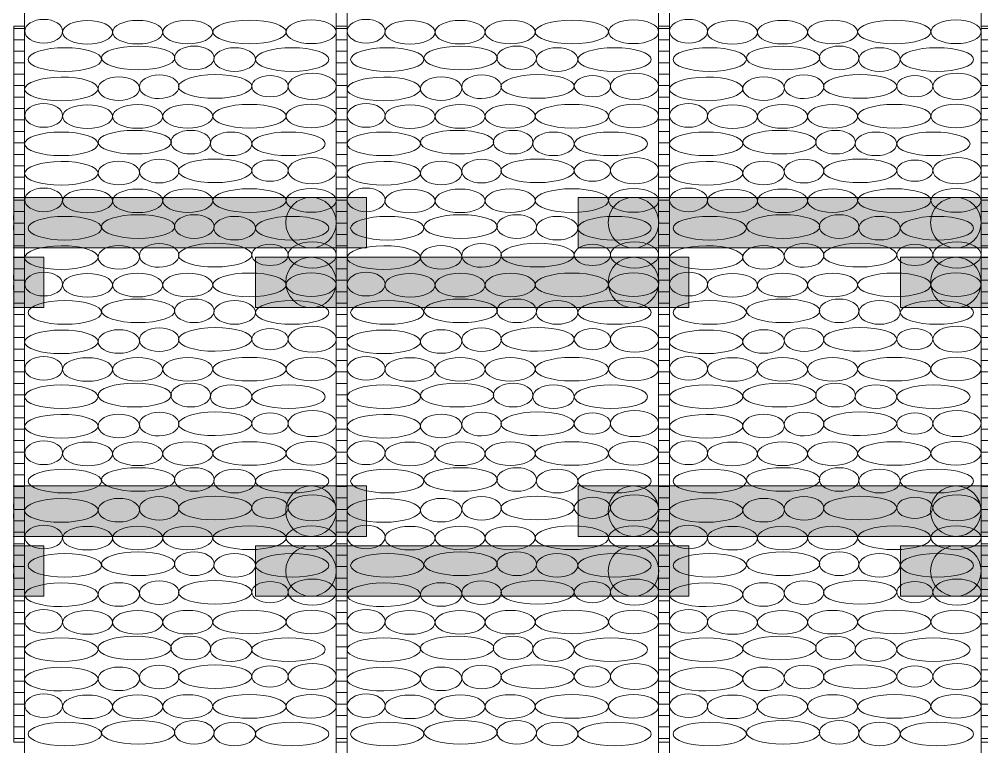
# Model space of a CAD drawing. Header units: inches. Extents: x 523 to 1492, y 69 to 539.
# Drawn here: x 849.68 to 876.34, y 355.06 to 375.24 of the extents above; entities that cross this region are included whole.
import ezdxf

# ---------------------------------------------------------------- set-up
doc = ezdxf.new("R2010")
doc.units = ezdxf.units.IN
doc.header["$MEASUREMENT"] = 0

# ---------------------------------------------------------------- blocks, each defined once
blk = doc.blocks.new('Бут.полосы')
at = {"linetype": 'ByBlock', "lineweight": 15}
h = blk.add_hatch(dxfattribs=at)
h.set_pattern_fill('ANSI31', color=22, scale=0.1, angle=315, style=0)
h.set_pattern_definition([(0, (26.79356, 0.01436), (1e-16, 0.3175), [])])
h.paths.add_polyline_path([(1982.056, -4715.577), (1981.756, -4715.577), (1981.756, -4735.433), (1982.056, -4735.433)])
h = blk.add_hatch(dxfattribs=at)
h.set_pattern_fill('ANSI31', color=22, scale=0.1, angle=315, style=0)
h.set_pattern_definition([(0, (35.7254, 0.01436), (1e-16, 0.3175), [])])
h.paths.add_polyline_path([(1990.988, -4715.577), (1990.688, -4715.577), (1990.688, -4735.433), (1990.988, -4735.433)])
h = blk.add_hatch(dxfattribs=at)
h.set_pattern_fill('ANSI31', color=22, scale=0.1, angle=315, style=0)
h.set_pattern_definition([(0, (44.6572, 0.01436), (1e-16, 0.3175), [])])
h.paths.add_polyline_path([(1999.92, -4715.577), (1999.62, -4715.577), (1999.62, -4735.433), (1999.92, -4735.433)])
h = blk.add_hatch(dxfattribs=at)
h.set_pattern_fill('ANSI31', color=22, scale=0.1, angle=315, style=0)
h.set_pattern_definition([(0, (53.58904, 0.01436), (1e-16, 0.3175), [])])
h.paths.add_polyline_path([(2008.852, -4715.577), (2008.552, -4715.577), (2008.552, -4735.433), (2008.852, -4735.433)])
at = {"color": 7, "linetype": 'ByBlock', "lineweight": 15}
for points in [[(1982.056, -4776.027), (1990.688, -4776.027), (1990.688, -4691.934), (1982.056, -4691.934)], [(1990.988, -4776.027), (1999.62, -4776.027), (1999.62, -4691.934), (1990.988, -4691.934)], [(1999.92, -4776.027), (2008.552, -4776.027), (2008.552, -4691.934), (1999.92, -4691.934)]]:
    blk.add_lwpolyline(points, close=True, dxfattribs=at)
at = {"color": 22, "linetype": 'ByBlock', "lineweight": 15}
for points in [[(1982.056, -4715.577), (1981.756, -4715.577), (1981.756, -4735.433), (1982.056, -4735.433)], [(1990.988, -4715.577), (1990.688, -4715.577), (1990.688, -4735.433), (1990.988, -4735.433)], [(1999.92, -4715.577), (1999.62, -4715.577), (1999.62, -4735.433), (1999.92, -4735.433)], [(2008.852, -4715.577), (2008.552, -4715.577), (2008.552, -4735.433), (2008.852, -4735.433)]]:
    blk.add_lwpolyline(points, close=True, dxfattribs=at)
at = {"color": 253, "linetype": 'ByBlock', "lineweight": 15}
for centre, major_axis, ratio in [((1982.584, -4715.72), (-0.525, 0), 0.625314), ((1983.799, -4715.751), (0.694, 0), 0.47197), ((1985.187, -4715.747), (0.694, 0), 0.47197), ((1986.575, -4715.744), (0.694, 0), 0.47197), ((1988.285, -4715.741), (1.016, 0), 0.322367), ((1989.994, -4715.737), (0.694, 0), 0.47197), ((1991.516, -4715.72), (-0.525, 0), 0.625314), ((1992.731, -4715.751), (0.694, 0), 0.47197), ((1994.119, -4715.747), (0.694, 0), 0.47197), ((1995.507, -4715.744), (0.694, 0), 0.47197), ((1997.216, -4715.741), (1.016, 0), 0.322367), ((1998.926, -4715.737), (0.694, 0), 0.47197), ((2000.448, -4715.72), (-0.525, 0), 0.625314), ((2001.663, -4715.751), (0.694, 0), 0.47197), ((2003.051, -4715.747), (0.694, 0), 0.47197), ((2004.438, -4715.744), (0.694, 0), 0.47197), ((2006.148, -4715.741), (1.016, 0), 0.322367), ((2007.858, -4715.737), (0.694, 0), 0.47197), ((1983.171, -4716.506), (1.016, 0), 0.322367), ((1985.203, -4716.461), (1.016, 0), 0.322367), ((1986.755, -4716.461), (0.549, 0), 0.596748), ((1989.466, -4716.506), (1.016, 0), 0.322367), ((1992.103, -4716.506), (1.016, 0), 0.322367), ((1994.135, -4716.461), (1.016, 0), 0.322367), ((1995.687, -4716.461), (0.549, 0), 0.596748), ((1998.397, -4716.506), (1.016, 0), 0.322367), ((2001.035, -4716.506), (1.016, 0), 0.322367), ((2003.067, -4716.461), (1.016, 0), 0.322367), ((2004.619, -4716.461), (0.549, 0), 0.596748), ((2007.329, -4716.506), (1.016, 0), 0.322367), ((1990.022, -4717.247), (-0.667, 0), 0.543772), ((1998.953, -4717.247), (-0.667, 0), 0.543772), ((2007.885, -4717.247), (-0.667, 0), 0.543772), ((1984.664, -4717.312), (0.575, 0.003), 0.569135), ((1988.853, -4717.247), (-0.502, 0), 0.586261), ((1993.595, -4717.312), (0.575, 0.003), 0.569135), ((1997.784, -4717.247), (-0.502, 0), 0.586261), ((2002.527, -4717.312), (0.575, 0.003), 0.569135), ((2006.716, -4717.247), (-0.502, 0), 0.586261), ((1982.584, -4718.057), (-0.525, 0), 0.625314), ((1991.516, -4718.057), (-0.525, 0), 0.625314), ((2000.448, -4718.057), (-0.525, 0), 0.625314), ((1983.799, -4718.088), (0.694, 0), 0.47197), ((1985.187, -4718.084), (0.694, 0), 0.47197), ((1986.575, -4718.08), (0.694, 0), 0.47197), ((1988.285, -4718.077), (1.016, 0), 0.322367), ((1989.994, -4718.074), (0.694, 0), 0.47197), ((1992.731, -4718.088), (0.694, 0), 0.47197), ((1994.119, -4718.084), (0.694, 0), 0.47197), ((1995.507, -4718.08), (0.694, 0), 0.47197), ((1997.216, -4718.077), (1.016, 0), 0.322367), ((1998.926, -4718.074), (0.694, 0), 0.47197), ((2001.663, -4718.088), (0.694, 0), 0.47197), ((2003.051, -4718.084), (0.694, 0), 0.47197), ((2004.438, -4718.08), (0.694, 0), 0.47197), ((2006.148, -4718.077), (1.016, 0), 0.322367), ((2007.858, -4718.074), (0.694, 0), 0.47197), ((1983.072, -4718.843), (1.016, 0), 0.322367), ((1985.104, -4718.797), (1.016, 0), 0.322367), ((1986.656, -4718.797), (0.549, 0), 0.596748), ((1989.367, -4718.843), (1.016, 0), 0.322367), ((1992.004, -4718.843), (1.016, 0), 0.322367), ((1994.036, -4718.797), (1.016, 0), 0.322367), ((1995.588, -4718.797), (0.549, 0), 0.596748), ((1998.299, -4718.843), (1.016, 0), 0.322367), ((2000.936, -4718.843), (1.016, 0), 0.322367), ((2002.968, -4718.797), (1.016, 0), 0.322367), ((2004.52, -4718.797), (0.549, 0), 0.596748), ((2007.23, -4718.843), (1.016, 0), 0.322367), ((1984.664, -4719.651), (0.575, 0.003), 0.569135), ((1988.853, -4719.586), (-0.502, 0), 0.586261), ((1990.022, -4719.586), (-0.667, 0), 0.543772), ((1993.595, -4719.651), (0.575, 0.003), 0.569135), ((1997.784, -4719.586), (-0.502, 0), 0.586261), ((1998.953, -4719.586), (-0.667, 0), 0.543772), ((2002.527, -4719.651), (0.575, 0.003), 0.569135), ((2006.716, -4719.586), (-0.502, 0), 0.586261), ((2007.885, -4719.586), (-0.667, 0), 0.543772), ((1982.584, -4720.396), (-0.525, 0), 0.625314), ((1983.799, -4720.427), (0.694, 0), 0.47197), ((1985.187, -4720.423), (0.694, 0), 0.47197), ((1986.575, -4720.419), (0.694, 0), 0.47197), ((1988.285, -4720.416), (1.016, 0), 0.322367), ((1989.994, -4720.413), (0.694, 0), 0.47197), ((1991.516, -4720.396), (-0.525, 0), 0.625314), ((1992.731, -4720.427), (0.694, 0), 0.47197), ((1994.119, -4720.423), (0.694, 0), 0.47197), ((1995.507, -4720.419), (0.694, 0), 0.47197), ((1997.216, -4720.416), (1.016, 0), 0.322367), ((1998.926, -4720.413), (0.694, 0), 0.47197), ((2000.448, -4720.396), (-0.525, 0), 0.625314), ((2001.663, -4720.427), (0.694, 0), 0.47197), ((2003.051, -4720.423), (0.694, 0), 0.47197), ((2004.438, -4720.419), (0.694, 0), 0.47197), ((2006.148, -4720.416), (1.016, 0), 0.322367), ((2007.858, -4720.413), (0.694, 0), 0.47197), ((1983.171, -4721.182), (1.016, 0), 0.322367), ((1985.203, -4721.136), (1.016, 0), 0.322367), ((1986.755, -4721.136), (0.549, 0), 0.596748), ((1989.466, -4721.182), (1.016, 0), 0.322367), ((1992.103, -4721.182), (1.016, 0), 0.322367), ((1994.135, -4721.136), (1.016, 0), 0.322367), ((1995.687, -4721.136), (0.549, 0), 0.596748), ((1998.397, -4721.182), (1.016, 0), 0.322367), ((2001.035, -4721.182), (1.016, 0), 0.322367), ((2003.067, -4721.136), (1.016, 0), 0.322367), ((2004.619, -4721.136), (0.549, 0), 0.596748), ((2007.329, -4721.182), (1.016, 0), 0.322367), ((1984.664, -4721.988), (0.575, 0.003), 0.569135), ((1988.853, -4721.923), (-0.502, 0), 0.586261), ((1990.022, -4721.923), (-0.667, 0), 0.543772), ((1993.595, -4721.988), (0.575, 0.003), 0.569135), ((1997.784, -4721.923), (-0.502, 0), 0.586261), ((1998.953, -4721.923), (-0.667, 0), 0.543772), ((2002.527, -4721.988), (0.575, 0.003), 0.569135), ((2006.716, -4721.923), (-0.502, 0), 0.586261), ((2007.885, -4721.923), (-0.667, 0), 0.543772), ((1982.584, -4722.733), (-0.525, 0), 0.625314), ((1983.799, -4722.764), (0.694, 0), 0.47197), ((1985.187, -4722.76), (0.694, 0), 0.47197), ((1986.575, -4722.756), (0.694, 0), 0.47197), ((1988.285, -4722.753), (1.016, 0), 0.322367), ((1989.994, -4722.749), (0.694, 0), 0.47197), ((1991.516, -4722.733), (-0.525, 0), 0.625314), ((1992.731, -4722.764), (0.694, 0), 0.47197), ((1994.119, -4722.76), (0.694, 0), 0.47197), ((1995.507, -4722.756), (0.694, 0), 0.47197), ((1997.216, -4722.753), (1.016, 0), 0.322367), ((1998.926, -4722.749), (0.694, 0), 0.47197), ((2000.448, -4722.733), (-0.525, 0), 0.625314), ((2001.663, -4722.764), (0.694, 0), 0.47197), ((2003.051, -4722.76), (0.694, 0), 0.47197), ((2004.438, -4722.756), (0.694, 0), 0.47197), ((2006.148, -4722.753), (1.016, 0), 0.322367), ((2007.858, -4722.749), (0.694, 0), 0.47197), ((1983.171, -4723.518), (1.016, 0), 0.322367), ((1985.203, -4723.473), (1.016, 0), 0.322367), ((1986.755, -4723.473), (0.549, 0), 0.596748), ((1989.466, -4723.518), (1.016, 0), 0.322367), ((1992.103, -4723.518), (1.016, 0), 0.322367), ((1994.135, -4723.473), (1.016, 0), 0.322367), ((1995.687, -4723.473), (0.549, 0), 0.596748), ((1998.397, -4723.518), (1.016, 0), 0.322367), ((2001.035, -4723.518), (1.016, 0), 0.322367), ((2003.067, -4723.473), (1.016, 0), 0.322367), ((2004.619, -4723.473), (0.549, 0), 0.596748), ((2007.329, -4723.518), (1.016, 0), 0.322367), ((1984.664, -4724.324), (0.575, 0.003), 0.569135), ((1988.853, -4724.259), (-0.502, 0), 0.586261), ((1990.022, -4724.259), (-0.667, 0), 0.543772), ((1993.595, -4724.324), (0.575, 0.003), 0.569135), ((1997.784, -4724.259), (-0.502, 0), 0.586261), ((1998.953, -4724.259), (-0.667, 0), 0.543772), ((2002.527, -4724.324), (0.575, 0.003), 0.569135), ((2006.716, -4724.259), (-0.502, 0), 0.586261), ((2007.885, -4724.259), (-0.667, 0), 0.543772), ((1982.584, -4725.069), (-0.525, 0), 0.625314), ((1983.799, -4725.1), (0.694, 0), 0.47197), ((1985.187, -4725.097), (0.694, 0), 0.47197), ((1986.575, -4725.093), (0.694, 0), 0.47197), ((1988.285, -4725.09), (1.016, 0), 0.322367), ((1989.994, -4725.086), (0.694, 0), 0.47197), ((1991.516, -4725.069), (-0.525, 0), 0.625314), ((1992.731, -4725.1), (0.694, 0), 0.47197), ((1994.119, -4725.097), (0.694, 0), 0.47197), ((1995.507, -4725.093), (0.694, 0), 0.47197), ((1997.216, -4725.09), (1.016, 0), 0.322367), ((1998.926, -4725.086), (0.694, 0), 0.47197), ((2000.448, -4725.069), (-0.525, 0), 0.625314), ((2001.663, -4725.1), (0.694, 0), 0.47197), ((2003.051, -4725.097), (0.694, 0), 0.47197), ((2004.438, -4725.093), (0.694, 0), 0.47197), ((2006.148, -4725.09), (1.016, 0), 0.322367), ((2007.858, -4725.086), (0.694, 0), 0.47197), ((1983.072, -4725.855), (1.016, 0), 0.322367), ((1985.104, -4725.81), (1.016, 0), 0.322367), ((1986.656, -4725.81), (0.549, 0), 0.596748), ((1989.367, -4725.855), (1.016, 0), 0.322367), ((1992.004, -4725.855), (1.016, 0), 0.322367), ((1994.036, -4725.81), (1.016, 0), 0.322367), ((1995.588, -4725.81), (0.549, 0), 0.596748), ((1998.299, -4725.855), (1.016, 0), 0.322367), ((2000.936, -4725.855), (1.016, 0), 0.322367), ((2002.968, -4725.81), (1.016, 0), 0.322367), ((2004.52, -4725.81), (0.549, 0), 0.596748), ((2007.23, -4725.855), (1.016, 0), 0.322367), ((1990.022, -4726.598), (-0.667, 0), 0.543772), ((1998.953, -4726.598), (-0.667, 0), 0.543772), ((2007.885, -4726.598), (-0.667, 0), 0.543772), ((1984.664, -4726.664), (0.575, 0.003), 0.569135), ((1988.853, -4726.598), (-0.502, 0), 0.586261), ((1993.595, -4726.664), (0.575, 0.003), 0.569135), ((1997.784, -4726.598), (-0.502, 0), 0.586261), ((2002.527, -4726.664), (0.575, 0.003), 0.569135), ((2006.716, -4726.598), (-0.502, 0), 0.586261), ((1982.584, -4727.408), (-0.525, 0), 0.625314), ((1983.799, -4727.439), (0.694, 0), 0.47197), ((1985.187, -4727.436), (0.694, 0), 0.47197), ((1986.575, -4727.432), (0.694, 0), 0.47197), ((1988.285, -4727.429), (1.016, 0), 0.322367), ((1989.994, -4727.425), (0.694, 0), 0.47197), ((1991.516, -4727.408), (-0.525, 0), 0.625314), ((1992.731, -4727.439), (0.694, 0), 0.47197), ((1994.119, -4727.436), (0.694, 0), 0.47197), ((1995.507, -4727.432), (0.694, 0), 0.47197), ((1997.216, -4727.429), (1.016, 0), 0.322367), ((1998.926, -4727.425), (0.694, 0), 0.47197), ((2000.448, -4727.408), (-0.525, 0), 0.625314), ((2001.663, -4727.439), (0.694, 0), 0.47197), ((2003.051, -4727.436), (0.694, 0), 0.47197), ((2004.438, -4727.432), (0.694, 0), 0.47197), ((2006.148, -4727.429), (1.016, 0), 0.322367), ((2007.858, -4727.425), (0.694, 0), 0.47197), ((1985.203, -4728.149), (1.016, 0), 0.322367), ((1986.755, -4728.149), (0.549, 0), 0.596748), ((1994.135, -4728.149), (1.016, 0), 0.322367), ((1995.687, -4728.149), (0.549, 0), 0.596748), ((2003.067, -4728.149), (1.016, 0), 0.322367), ((2004.619, -4728.149), (0.549, 0), 0.596748), ((1983.171, -4728.194), (1.016, 0), 0.322367), ((1989.466, -4728.194), (1.016, 0), 0.322367), ((1992.103, -4728.194), (1.016, 0), 0.322367), ((1998.397, -4728.194), (1.016, 0), 0.322367), ((2001.035, -4728.194), (1.016, 0), 0.322367), ((2007.329, -4728.194), (1.016, 0), 0.322367), ((1988.853, -4728.935), (-0.502, 0), 0.586261), ((1990.022, -4728.935), (-0.667, 0), 0.543772), ((1997.784, -4728.935), (-0.502, 0), 0.586261), ((1998.953, -4728.935), (-0.667, 0), 0.543772), ((2006.716, -4728.935), (-0.502, 0), 0.586261), ((2007.885, -4728.935), (-0.667, 0), 0.543772), ((1984.664, -4729), (0.575, 0.003), 0.569135), ((1993.595, -4729), (0.575, 0.003), 0.569135), ((2002.527, -4729), (0.575, 0.003), 0.569135), ((1982.584, -4729.745), (-0.525, 0), 0.625314), ((1983.799, -4729.776), (0.694, 0), 0.47197), ((1985.187, -4729.772), (0.694, 0), 0.47197), ((1986.575, -4729.769), (0.694, 0), 0.47197), ((1988.285, -4729.765), (1.016, 0), 0.322367), ((1989.994, -4729.762), (0.694, 0), 0.47197), ((1991.516, -4729.745), (-0.525, 0), 0.625314), ((1992.731, -4729.776), (0.694, 0), 0.47197), ((1994.119, -4729.772), (0.694, 0), 0.47197), ((1995.507, -4729.769), (0.694, 0), 0.47197), ((1997.216, -4729.765), (1.016, 0), 0.322367), ((1998.926, -4729.762), (0.694, 0), 0.47197), ((2000.448, -4729.745), (-0.525, 0), 0.625314), ((2001.663, -4729.776), (0.694, 0), 0.47197), ((2003.051, -4729.772), (0.694, 0), 0.47197), ((2004.438, -4729.769), (0.694, 0), 0.47197), ((2006.148, -4729.765), (1.016, 0), 0.322367), ((2007.858, -4729.762), (0.694, 0), 0.47197), ((1983.171, -4730.531), (1.016, 0), 0.322367), ((1985.203, -4730.486), (1.016, 0), 0.322367), ((1986.755, -4730.486), (0.549, 0), 0.596748), ((1989.466, -4730.531), (1.016, 0), 0.322367), ((1992.103, -4730.531), (1.016, 0), 0.322367), ((1994.135, -4730.486), (1.016, 0), 0.322367), ((1995.687, -4730.486), (0.549, 0), 0.596748), ((1998.397, -4730.531), (1.016, 0), 0.322367), ((2001.035, -4730.531), (1.016, 0), 0.322367), ((2003.067, -4730.486), (1.016, 0), 0.322367), ((2004.619, -4730.486), (0.549, 0), 0.596748), ((2007.329, -4730.531), (1.016, 0), 0.322367), ((1984.664, -4731.337), (0.575, 0.003), 0.569135), ((1988.853, -4731.272), (-0.502, 0), 0.586261), ((1990.022, -4731.272), (-0.667, 0), 0.543772), ((1993.595, -4731.337), (0.575, 0.003), 0.569135), ((1997.784, -4731.272), (-0.502, 0), 0.586261), ((1998.953, -4731.272), (-0.667, 0), 0.543772), ((2002.527, -4731.337), (0.575, 0.003), 0.569135), ((2006.716, -4731.272), (-0.502, 0), 0.586261), ((2007.885, -4731.272), (-0.667, 0), 0.543772), ((1982.584, -4732.082), (-0.525, 0), 0.625314), ((1983.799, -4732.113), (0.694, 0), 0.47197), ((1985.187, -4732.109), (0.694, 0), 0.47197), ((1986.575, -4732.105), (0.694, 0), 0.47197), ((1988.285, -4732.102), (1.016, 0), 0.322367), ((1989.994, -4732.098), (0.694, 0), 0.47197), ((1991.516, -4732.082), (-0.525, 0), 0.625314), ((1992.731, -4732.113), (0.694, 0), 0.47197), ((1994.119, -4732.109), (0.694, 0), 0.47197), ((1995.507, -4732.105), (0.694, 0), 0.47197), ((1997.216, -4732.102), (1.016, 0), 0.322367), ((1998.926, -4732.098), (0.694, 0), 0.47197), ((2000.448, -4732.082), (-0.525, 0), 0.625314), ((2001.663, -4732.113), (0.694, 0), 0.47197), ((2003.051, -4732.109), (0.694, 0), 0.47197), ((2004.438, -4732.105), (0.694, 0), 0.47197), ((2006.148, -4732.102), (1.016, 0), 0.322367), ((2007.858, -4732.098), (0.694, 0), 0.47197), ((1983.072, -4732.867), (1.016, 0), 0.322367), ((1985.104, -4732.822), (1.016, 0), 0.322367), ((1986.656, -4732.822), (0.549, 0), 0.596748), ((1989.367, -4732.867), (1.016, 0), 0.322367), ((1992.004, -4732.867), (1.016, 0), 0.322367), ((1994.036, -4732.822), (1.016, 0), 0.322367), ((1995.588, -4732.822), (0.549, 0), 0.596748), ((1998.299, -4732.867), (1.016, 0), 0.322367), ((2000.936, -4732.867), (1.016, 0), 0.322367), ((2002.968, -4732.822), (1.016, 0), 0.322367), ((2004.52, -4732.822), (0.549, 0), 0.596748), ((2007.23, -4732.867), (1.016, 0), 0.322367), ((1984.664, -4733.676), (0.575, 0.003), 0.569135), ((1988.853, -4733.611), (-0.502, 0), 0.586261), ((1990.022, -4733.611), (-0.667, 0), 0.543772), ((1993.595, -4733.676), (0.575, 0.003), 0.569135), ((1997.784, -4733.611), (-0.502, 0), 0.586261), ((1998.953, -4733.611), (-0.667, 0), 0.543772), ((2002.527, -4733.676), (0.575, 0.003), 0.569135), ((2006.716, -4733.611), (-0.502, 0), 0.586261), ((2007.885, -4733.611), (-0.667, 0), 0.543772), ((1982.584, -4734.421), (-0.525, 0), 0.625314), ((1983.799, -4734.452), (0.694, 0), 0.47197), ((1985.187, -4734.448), (0.694, 0), 0.47197), ((1986.575, -4734.444), (0.694, 0), 0.47197), ((1988.285, -4734.441), (1.016, 0), 0.322367), ((1989.994, -4734.438), (0.694, 0), 0.47197), ((1991.516, -4734.421), (-0.525, 0), 0.625314), ((1992.731, -4734.452), (0.694, 0), 0.47197), ((1994.119, -4734.448), (0.694, 0), 0.47197), ((1995.507, -4734.444), (0.694, 0), 0.47197), ((1997.216, -4734.441), (1.016, 0), 0.322367), ((1998.926, -4734.438), (0.694, 0), 0.47197), ((2000.448, -4734.421), (-0.525, 0), 0.625314), ((2001.663, -4734.452), (0.694, 0), 0.47197), ((2003.051, -4734.448), (0.694, 0), 0.47197), ((2004.438, -4734.444), (0.694, 0), 0.47197), ((2006.148, -4734.441), (1.016, 0), 0.322367), ((2007.858, -4734.438), (0.694, 0), 0.47197), ((1983.171, -4735.206), (1.016, 0), 0.322367), ((1985.203, -4735.161), (1.016, 0), 0.322367), ((1986.755, -4735.161), (0.549, 0), 0.596748), ((1989.466, -4735.206), (1.016, 0), 0.322367), ((1992.103, -4735.206), (1.016, 0), 0.322367), ((1994.135, -4735.161), (1.016, 0), 0.322367), ((1995.687, -4735.161), (0.549, 0), 0.596748), ((1998.397, -4735.206), (1.016, 0), 0.322367), ((2001.035, -4735.206), (1.016, 0), 0.322367), ((2003.067, -4735.161), (1.016, 0), 0.322367), ((2004.619, -4735.161), (0.549, 0), 0.596748), ((2007.329, -4735.206), (1.016, 0), 0.322367)]:
    blk.add_ellipse(centre, major_axis=major_axis, ratio=ratio, dxfattribs=at)
at = {"color": 253, "linetype": 'ByBlock', "lineweight": 15, "extrusion": (0, 0, -1)}
for centre, major_axis, ratio in [((1987.874, -4716.506), (-0.575, 0), 0.569135), ((1996.806, -4716.506), (-0.575, 0), 0.569135), ((2005.738, -4716.506), (-0.575, 0), 0.569135), ((1985.782, -4717.261), (-0.549, -0.003), 0.596748), ((1987.334, -4717.253), (-1.016, -0.005), 0.322367), ((1994.714, -4717.261), (-0.549, -0.003), 0.596748), ((1996.266, -4717.253), (-1.016, -0.005), 0.322367), ((2003.646, -4717.261), (-0.549, -0.003), 0.596748), ((2005.198, -4717.253), (-1.016, -0.005), 0.322367), ((1983.072, -4717.32), (-1.016, -0.005), 0.322367), ((1992.004, -4717.32), (-1.016, -0.005), 0.322367), ((2000.936, -4717.32), (-1.016, -0.005), 0.322367), ((1987.775, -4718.843), (-0.575, 0), 0.569135), ((1996.707, -4718.843), (-0.575, 0), 0.569135), ((2005.639, -4718.843), (-0.575, 0), 0.569135), ((1983.072, -4719.659), (-1.016, -0.005), 0.322367), ((1985.782, -4719.6), (-0.549, -0.003), 0.596748), ((1987.334, -4719.592), (-1.016, -0.005), 0.322367), ((1992.004, -4719.659), (-1.016, -0.005), 0.322367), ((1994.714, -4719.6), (-0.549, -0.003), 0.596748), ((1996.266, -4719.592), (-1.016, -0.005), 0.322367), ((2000.936, -4719.659), (-1.016, -0.005), 0.322367), ((2003.646, -4719.6), (-0.549, -0.003), 0.596748), ((2005.198, -4719.592), (-1.016, -0.005), 0.322367), ((1987.874, -4721.182), (-0.575, 0), 0.569135), ((1996.806, -4721.182), (-0.575, 0), 0.569135), ((2005.738, -4721.182), (-0.575, 0), 0.569135), ((1983.072, -4721.996), (-1.016, -0.005), 0.322367), ((1985.782, -4721.937), (-0.549, -0.003), 0.596748), ((1987.334, -4721.929), (-1.016, -0.005), 0.322367), ((1992.004, -4721.996), (-1.016, -0.005), 0.322367), ((1994.714, -4721.937), (-0.549, -0.003), 0.596748), ((1996.266, -4721.929), (-1.016, -0.005), 0.322367), ((2000.936, -4721.996), (-1.016, -0.005), 0.322367), ((2003.646, -4721.937), (-0.549, -0.003), 0.596748), ((2005.198, -4721.929), (-1.016, -0.005), 0.322367), ((1987.874, -4723.518), (-0.575, 0), 0.569135), ((1996.806, -4723.518), (-0.575, 0), 0.569135), ((2005.738, -4723.518), (-0.575, 0), 0.569135), ((1983.072, -4724.333), (-1.016, -0.005), 0.322367), ((1985.782, -4724.273), (-0.549, -0.003), 0.596748), ((1987.334, -4724.265), (-1.016, -0.005), 0.322367), ((1992.004, -4724.333), (-1.016, -0.005), 0.322367), ((1994.714, -4724.273), (-0.549, -0.003), 0.596748), ((1996.266, -4724.265), (-1.016, -0.005), 0.322367), ((2000.936, -4724.333), (-1.016, -0.005), 0.322367), ((2003.646, -4724.273), (-0.549, -0.003), 0.596748), ((2005.198, -4724.265), (-1.016, -0.005), 0.322367), ((1987.775, -4725.855), (-0.575, 0), 0.569135), ((1996.707, -4725.855), (-0.575, 0), 0.569135), ((2005.639, -4725.855), (-0.575, 0), 0.569135), ((1983.072, -4726.672), (-1.016, -0.005), 0.322367), ((1985.782, -4726.613), (-0.549, -0.003), 0.596748), ((1987.334, -4726.605), (-1.016, -0.005), 0.322367), ((1992.004, -4726.672), (-1.016, -0.005), 0.322367), ((1994.714, -4726.613), (-0.549, -0.003), 0.596748), ((1996.266, -4726.605), (-1.016, -0.005), 0.322367), ((2000.936, -4726.672), (-1.016, -0.005), 0.322367), ((2003.646, -4726.613), (-0.549, -0.003), 0.596748), ((2005.198, -4726.605), (-1.016, -0.005), 0.322367), ((1987.874, -4728.194), (-0.575, 0), 0.569135), ((1996.806, -4728.194), (-0.575, 0), 0.569135), ((2005.738, -4728.194), (-0.575, 0), 0.569135), ((1985.782, -4728.949), (-0.549, -0.003), 0.596748), ((1987.334, -4728.941), (-1.016, -0.005), 0.322367), ((1994.714, -4728.949), (-0.549, -0.003), 0.596748), ((1996.266, -4728.941), (-1.016, -0.005), 0.322367), ((2003.646, -4728.949), (-0.549, -0.003), 0.596748), ((2005.198, -4728.941), (-1.016, -0.005), 0.322367), ((1983.072, -4729.008), (-1.016, -0.005), 0.322367), ((1992.004, -4729.008), (-1.016, -0.005), 0.322367), ((2000.936, -4729.008), (-1.016, -0.005), 0.322367), ((1987.874, -4730.531), (-0.575, 0), 0.569135), ((1996.806, -4730.531), (-0.575, 0), 0.569135), ((2005.738, -4730.531), (-0.575, 0), 0.569135), ((1983.072, -4731.345), (-1.016, -0.005), 0.322367), ((1985.782, -4731.286), (-0.549, -0.003), 0.596748), ((1987.334, -4731.278), (-1.016, -0.005), 0.322367), ((1992.004, -4731.345), (-1.016, -0.005), 0.322367), ((1994.714, -4731.286), (-0.549, -0.003), 0.596748), ((1996.266, -4731.278), (-1.016, -0.005), 0.322367), ((2000.936, -4731.345), (-1.016, -0.005), 0.322367), ((2003.646, -4731.286), (-0.549, -0.003), 0.596748), ((2005.198, -4731.278), (-1.016, -0.005), 0.322367), ((1987.775, -4732.867), (-0.575, 0), 0.569135), ((1996.707, -4732.867), (-0.575, 0), 0.569135), ((2005.639, -4732.867), (-0.575, 0), 0.569135), ((1983.072, -4733.684), (-1.016, -0.005), 0.322367), ((1985.782, -4733.625), (-0.549, -0.003), 0.596748), ((1987.334, -4733.617), (-1.016, -0.005), 0.322367), ((1992.004, -4733.684), (-1.016, -0.005), 0.322367), ((1994.714, -4733.625), (-0.549, -0.003), 0.596748), ((1996.266, -4733.617), (-1.016, -0.005), 0.322367), ((2000.936, -4733.684), (-1.016, -0.005), 0.322367), ((2003.646, -4733.625), (-0.549, -0.003), 0.596748), ((2005.198, -4733.617), (-1.016, -0.005), 0.322367), ((1987.874, -4735.206), (-0.575, 0), 0.569135), ((1996.806, -4735.206), (-0.575, 0), 0.569135), ((2005.738, -4735.206), (-0.575, 0), 0.569135)]:
    blk.add_ellipse(centre, major_axis=major_axis, ratio=ratio, dxfattribs=at)
blk = doc.blocks.new('S - 140')
at = {"linetype": 'ByBlock', "lineweight": 15}
h = blk.add_hatch(color=7, dxfattribs=at)
edge = h.paths.add_edge_path()
edge.add_arc((1417, -1396.7), 70, 0, 360)
at = {"color": 7, "linetype": 'ByBlock', "lineweight": 15}
blk.add_circle((1417, -1396.7), 70, dxfattribs=at)
blk = doc.blocks.new('2 стойки под брус')
at = {"linetype": 'ByBlock', "lineweight": 15}
blk.add_hatch(color=254, dxfattribs=at).paths.add_polyline_path([(1908.082, -1350.965), (1908.082, -1349.565), (1920.082, -1349.565), (1920.082, -1350.965)])
at = {"color": 7, "linetype": 'ByBlock', "lineweight": 15}
blk.add_lwpolyline([(1908.082, -1350.965), (1908.082, -1349.565), (1920.082, -1349.565), (1920.082, -1350.965), (1908.082, -1350.965)], dxfattribs=at)
at = {"color": 7, "linetype": 'ByBlock', "lineweight": 15, "xscale": 0.009999999999990905, "yscale": 0.009999999999990905, "zscale": 0.009999999999990905}
for p in [(1895.447, -1336.298), (1904.379, -1336.298)]:
    blk.add_blockref('S - 140', p, dxfattribs=at)

msp = doc.modelspace()

# ---------------------------------------------------------------- block references
at = {"color": 7, "linetype": 'ByBlock', "lineweight": 15}
for name, p in [('Бут.полосы', (-1132.227, 5090.624)), ('2 стойки под брус', (-1060.787, 1719.862)), ('2 стойки под брус', (-1042.923, 1719.862)), ('2 стойки под брус', (-1060.787, 1711.862)), ('2 стойки под брус', (-1042.923, 1711.862))]:
    msp.add_blockref(name, p, dxfattribs=at)
at = {"color": 7, "linetype": 'ByBlock', "lineweight": 15, "xscale": -1, "rotation": 180}
for p in [(-1069.718, -982.326), (-1051.855, -982.326), (-1033.991, -982.326), (-1069.718, -990.326), (-1051.855, -990.326), (-1033.991, -990.326)]:
    msp.add_blockref('2 стойки под брус', p, dxfattribs=at)

doc.saveas('drawing.dxf')
